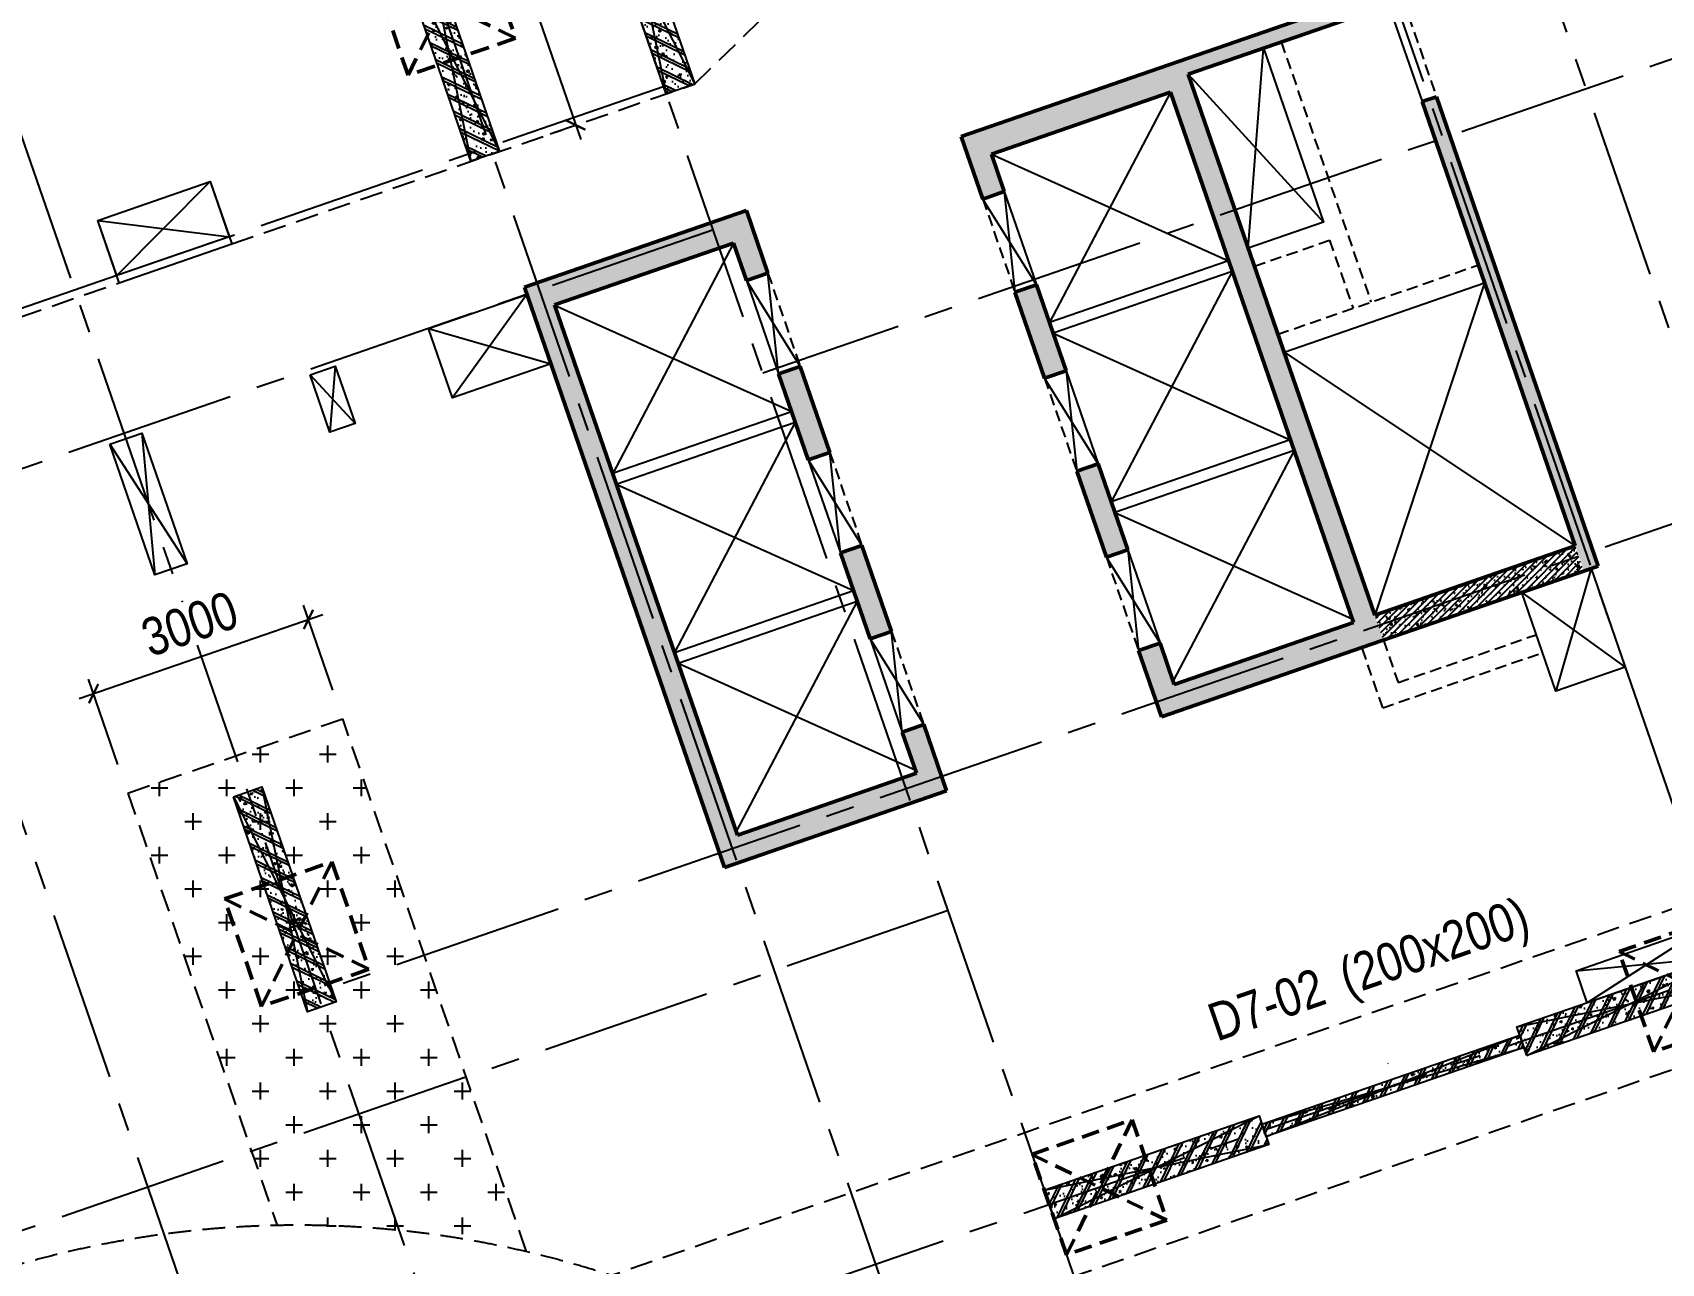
# Model space of a CAD drawing. Header units: millimetres. Extents: x -80883 to 1826631, y -376836 to 309394.
# Drawn here: x 1717096 to 1738598, y -312712 to -296475 of the extents above; entities that cross this region are included whole.
import ezdxf
from ezdxf.enums import TextEntityAlignment as Align

# ---------------------------------------------------------------- set-up
doc = ezdxf.new("R2010")
doc.units = ezdxf.units.MM
doc.header["$LTSCALE"] = 100
doc.header["$PDMODE"] = 32
doc.header["$PDSIZE"] = 2.5
for name, pattern in [('CENTER2', [1.125, 0.75, -0.125, 0.125, -0.125]), ('DASHED', [4.5, 3, -1.5]), ('HIDDEN', [0.375, 0.25, -0.125])]:
    doc.linetypes.add(name, pattern=pattern)
for name, color, linetype in [('ccu11-Khuat', 9, 'DASHED'), ('ccu11-Manh', 8, 'Continuous'), ('ccu11-Thay', 7, 'Continuous'), ('ccu12-Hatch', 250, 'Continuous'), ('ccu12-Manh', 8, 'Continuous'), ('ccu12-Text', 31, 'Continuous'), ('ccu12-Truc', 13, 'CENTER2'), ('KC2-DIM', 251, 'Continuous'), ('ST_MBDV Cot vach 220805$0$AUDIT_I_220805193045-5', 6, 'Continuous')]:
    doc.layers.add(name, color=color, linetype=linetype)
for name, color, linetype, lineweight in [('ccu12-Tencaukien', 9, 'Continuous', 15), ('KT-Net cot vach', 6, 'Continuous', 50), ('xref.asix of  podium$0$xref.asix of  podium$0$ST_MBDV Cot vach 220805$0$KT-Net cot vach', 6, 'Continuous', 50)]:
    doc.layers.add(name, color=color, linetype=linetype, lineweight=lineweight)
doc.styles.add('Arial Narrow', font='ARIALN.TTF')
doc.dimstyles.new('ccu12-200', dxfattribs={"dimscale": 200, "dimtxt": 2.5, "dimasz": 1, "dimexe": 1, "dimexo": 2, "dimgap": 1, "dimtad": 1, "dimdec": 0, "dimrnd": 5, "dimdsep": 46, "dimtxsty": 'Arial Narrow', "dimblk": 'ARCHTICK', "dimcen": -1, "dimdle": 1, "dimclrd": 256, "dimclre": 256, "dimclrt": 3, "dimadec": 0, "dimazin": 2, "dimtfac": 0.1, "dimtdec": 0, "dimtmove": 0, "dimatfit": 1, "dimldrblk": 'ARCHTICK', "dimfxl": 1, "dimtvp": 0.8333333333333334, "dimtolj": 1, "dimtzin": 12, "dimarcsym": 0})
pattern_1 = [(49.99999999999999, (-549.9999999999709, 3049.999999999996), (286.9040730403014, -25.10085399303804), [30, -330]), (355, (-549.9999999999709, 3049.999999999996), (-55.50053344520001, 300.8768534800047), [24, -264]), (100.4514, (-526.0913279999709, 3047.908263999996), (231.4037526856086, 275.7758168243814), [25.496076, -280.4568448]), (46.18420000000001, (-549.9999999999709, 3129.999999999996), (426.8964194502578, -66.20760573160723), [45, -495]), (96.6356, (-514.4253019999708, 3124.482677199996), (373.8650822194813, 389.6471483601767), [38.2441152, -420.6852]), (351.1842, (-549.9999999999709, 3129.999999999996), (373.8647780534509, 389.6474403701299), [36, -396]), (21, (-509.9999999999709, 3109.999999999996), (238.7628208473847, -161.0475562661355), [30, -330]), (326.0000000000001, (-509.9999999999709, 3109.999999999996), (97.32613276863269, 290.0600180187412), [24, -264]), (71.4514, (-490.1031067999709, 3096.579357599996), (336.089051432596, 129.012198683981), [25.496076, -280.4568448]), (37.50000000000001, (-549.9999999999709, 3049.999999999996), (4.863942126916267, 133.1575415325246), [0, -260.8, 0, -268, 0, -265]), (7.499999999999999, (-549.9999999999709, 3049.999999999996), (105.2278149768594, 157.7646847529441), [0, -152.8, 0, -254.8, 0, -101]), (327.5, (-639.1999999999709, 3049.999999999996), (213.5289744689636, -9.021948693751902), [0, -100, 0, -312, 0, -414]), (317.5, (-679.1999999999709, 3049.999999999996), (233.2744677369545, 40.04199293292709), [0, -130, 0, -207.2, 0, -294]), (45, (-549.9999999999709, 3049.999999999996), (-120.2081528017131, 120.2081528017131), []), (45, (-549.9999999999709, 3098.999999999996), (-120.2081528017131, 120.2081528017131), [])]
pattern_2 = [(0, (-1888013.775003967, 300749.4537652719), (0, 207.84609696), [5, -115]), (0, (-1888013.775003967, 300758.1140193119), (0, 207.84609696), [5, -115]), (120, (-1888013.775003967, 300749.4537652719), (-180.0000000448036, -103.9230484799999), [4.999999999999996, -114.9999999999999]), (120, (-1888006.275003967, 300753.7838923119), (-180.0000000448036, -103.9230484799999), [4.999999999999996, -114.9999999999999]), (0, (-1887953.775003967, 300853.3768137519), (0, 207.84609696), [5, -115]), (0, (-1887953.775003967, 300862.0370677919), (0, 207.84609696), [5, -115]), (120, (-1887953.775003967, 300853.3768137519), (-180.0000000448036, -103.9230484799999), [4.999999999999996, -114.9999999999999]), (120, (-1887946.275003967, 300857.7069407919), (-180.0000000448036, -103.9230484799999), [4.999999999999996, -114.9999999999999]), (59.99999999999999, (-1888008.775003967, 300749.4537652719), (-180.0000000448036, 103.92304848), [5, -115]), (59.99999999999999, (-1888016.275003967, 300753.7838923119), (-180.0000000448036, 103.92304848), [5, -115]), (59.99999999999999, (-1887948.775003967, 300645.5307167919), (-180.0000000448036, 103.92304848), [5, -115]), (59.99999999999999, (-1887956.275003967, 300649.8608438319), (-180.0000000448036, 103.92304848), [5, -115]), (45, (-1888013.775003967, 300749.4537652719), (-42.42640687119285, 42.42640687119285), []), (49.99999999999999, (-1888013.775003967, 300749.4537652719), (286.9040730403014, -25.10085399303804), [30, -330]), (355, (-1888013.775003967, 300749.4537652719), (-55.50053344520001, 300.8768534800047), [24, -264]), (100.4514, (-1887989.866331967, 300747.362029272), (231.4037526856086, 275.7758168243814), [25.496076, -280.4568448]), (46.18420000000001, (-1888013.775003967, 300829.4537652719), (426.8964194502578, -66.20760573160723), [45, -495]), (96.6356, (-1887978.200305967, 300823.9364424719), (373.8650822194813, 389.6471483601767), [38.2441152, -420.6852]), (351.1842, (-1888013.775003967, 300829.4537652719), (373.8647780534509, 389.6474403701299), [36, -396]), (21, (-1887973.775003967, 300809.4537652719), (238.7628208473847, -161.0475562661355), [30, -330]), (326.0000000000001, (-1887973.775003967, 300809.4537652719), (97.32613276863269, 290.0600180187412), [24, -264]), (71.4514, (-1887953.878110767, 300796.0331228719), (336.089051432596, 129.012198683981), [25.496076, -280.4568448]), (37.50000000000001, (-1888013.775003967, 300749.4537652719), (4.863942126916267, 133.1575415325246), [0, -260.8, 0, -268, 0, -265]), (7.499999999999999, (-1888013.775003967, 300749.4537652719), (105.2278149768594, 157.7646847529441), [0, -152.8, 0, -254.8, 0, -101]), (327.5, (-1888102.975003967, 300749.4537652719), (213.5289744689636, -9.021948693751902), [0, -100, 0, -312, 0, -414]), (317.5, (-1888142.975003967, 300749.4537652719), (233.2744677369545, 40.04199293292709), [0, -130, 0, -207.2, 0, -294])]

# ---------------------------------------------------------------- blocks, each defined once
blk = doc.blocks.new('Grid-ST-flat-3')
at = {"layer": 'ccu12-Truc', "ltscale": 30}
for p, q in [((354060.2251921427, -35261.67722702224), (370215.9049475128, -82056.07930523856)), ((352169.7243788355, -35914.36909527634), (368325.4041342058, -82708.77117349271)), ((343189.8455156268, -39014.65546948351), (361219.3016763728, -91236.39007851167)), ((340897.6132794917, -39806.04435974167), (359986.9050177329, -95097.55833493307)), ((335415.1609209013, -41698.85077767865), (354504.4526594841, -96990.36475386203)), ((332626.6722212732, -42661.57128335354), (351715.9639600302, -97953.08526004129)), ((373810.3320323362, -49513.02102186111), (349695.2078323849, -57838.72253210987)), ((348389.8671523776, -54057.7060485669), (307655.7401533651, -68121.08717252291)), ((375703.1355340295, -54995.47438727947), (343807.6216429826, -66007.34088114498)), ((349042.5590209738, -55948.20686175592), (308308.4320219613, -70011.58798571193)), ((377595.9390357226, -60477.92775269795), (312746.7367284152, -82866.99351539748)), ((352142.8453968058, -64928.08572440384), (311408.718397793, -78991.46684835991))]:
    blk.add_line(p, q, dxfattribs=at)
blk = doc.blocks.new('*U653')
h = blk.add_hatch()
h.set_pattern_fill('VATLIEU04', color=250, scale=40, style=0, pattern_type=2)
h.set_pattern_definition(pattern_1)
h.paths.add_polyline_path([(-475, -474.9999999999998), (-75, -475.0000000000038), (-74.9999999999709, 2524.999999999996), (-474.9999999999709, 2525)])
at = {"color": 6, "ltscale": 0.25}
blk.add_lwpolyline([(-475, -474.9999999999998), (-75, -475.0000000000038), (-74.9999999999709, 2524.999999999996), (-474.9999999999709, 2525)], close=True, dxfattribs=at)
at = {"layer": 'Defpoints', "linetype": 'ByBlock', "ltscale": 30}
for p, q in [((-75, -475.0000000000038), (-474.9999999999709, 2525)), ((-475, -474.9999999999998), (-74.9999999999709, 2524.999999999996))]:
    blk.add_line(p, q, dxfattribs=at)
blk = doc.blocks.new('*U651')
h = blk.add_hatch()
h.set_pattern_fill('VATLIEU04', color=250, scale=40, style=0, pattern_type=2)
h.set_pattern_definition(pattern_1)
h.paths.add_polyline_path([(-475, -474.9999999999998), (-75, -475.0000000000038), (-74.9999999999709, 2524.999999999996), (-474.9999999999709, 2525)])
at = {"color": 6, "ltscale": 0.25}
blk.add_lwpolyline([(-475, -474.9999999999998), (-75, -475.0000000000038), (-74.9999999999709, 2524.999999999996), (-474.9999999999709, 2525)], close=True, dxfattribs=at)
at = {"layer": 'Defpoints', "linetype": 'ByBlock', "ltscale": 30}
for p, q in [((-75, -475.0000000000038), (-474.9999999999709, 2525)), ((-475, -474.9999999999998), (-74.9999999999709, 2524.999999999996))]:
    blk.add_line(p, q, dxfattribs=at)
blk = doc.blocks.new('MBCOTVACH-T7-PN')
at = {"layer": 'ST_MBDV Cot vach 220805$0$AUDIT_I_220805193045-5', "linetype": 'ByBlock'}
for name, p, xscale, rotation in [('*U651', (39079.07592055341, 6007.390901150182, 5.46011756935421e-05), -1.000000000000001, 199.0471379540016), ('*U651', (36503.26856148103, 5118.098230069736, 5.46011756935421e-05), -1.000000000000001, 199.0471379540016), ('*U651', (34346.16599227581, -6100.052617332723, 5.46011756935421e-05), -1.000000000000001, 199.0471379540016), ('*U653', (51110.36908872193, -8616.920592906536, 5.46011756935421e-05), -0.9999999999999993, 289.0471379532163), ('*U653', (44871.55815047584, -10770.34587389289, 5.458523023382776e-05), -0.9999999999999993, 289.0471379532163)]:
    blk.add_blockref(name, p, dxfattribs=dict(at, xscale=xscale, rotation=rotation))
blk = doc.blocks.new('MBKC-T7-PN-1')
at = {"layer": 'ccu12-Hatch', "ltscale": 0.5}
h = blk.add_hatch(dxfattribs=at)
h.set_pattern_fill('CROSS', color=256, scale=70)
h.set_pattern_definition([(0, (-1888013.775003967, 300749.4537652719), (444.5, 444.5), [222.25, -666.75]), (90, (-1887902.650003967, 300638.3287652719), (-444.5, 444.5), [222.25, -666.75])])
edge = h.paths.add_edge_path()
edge.add_arc((34587.70362861292, -24778.05624606332), 13317.40542126407, 76.86926441898787, 91.15173007579452)
edge.add_line((34320.02207220322, -11463.34131337807), (32350.15922462242, -5757.697507421952))
edge.add_line((32350.15922462242, -5757.697507421952), (35185.91044457071, -4778.65970500384))
edge.add_line((35185.91044457071, -4778.65970500384), (37613.06858014665, -11808.84447108081))
at = {"ltscale": 0.5}
for points in [[(32237.17588771903, 973.7856508218683), (31953.31654429738, 1795.975026061642), (33437.35967553849, 2308.338165375288), (33721.21902664029, 1486.148767584004)], [(32237.17588771903, 973.7856508218683), (33721.21902664029, 1486.148767584178)]]:
    blk.add_lwpolyline(points, dxfattribs=at)
at = {"layer": 'ccu11-Khuat', "color": 4}
for p, q in [((39831.88292143005, 3595.84404294932), (47482.14119310165, 11031.17652100703)), ((33721.21902664029, 1486.148767584004), (39831.88292143005, 3595.84404294932)), ((27945.74414088624, -507.8231296194135), (32237.17588771903, 973.7856508218683))]:
    blk.add_line(p, q, dxfattribs=at)
blk.add_lwpolyline([(30527.17145928252, 11150.44202349009, -0.1164026544472708), (42215.61395215522, 12547.44571759022), (57514.7583918001, 8142.717442845576, -0.2898340222704461), (59781.24234305019, 5504.474508359039), (65040.64507086249, -9695.838139533473, 0.318129474110062), (69737.47683290625, -13060.82807858579), (99387.89449669607, -13228.73627227789, -0.3212966014412635), (101186.6830488087, -14511.94101429998), (104693.9803345965, -30014.45896311477, -0.4471304200295536), (101657.3594358759, -35140.82044499385), (55507.4960183457, -34878.98365818546, -0.3348714633886373), (51047.0784947027, -31944.95644066192), (46521.67178593623, -18867.58323840145, 0.3750066578218661), (30345.9177188091, -12154.24780923664), (10967.23993793619, -18860.2121425214, -0.3701853513696995), (7326.517503543291, -17414.98043870053), (-170.8983858283609, -3079.482212132774, -0.4584213245857258), (1505.90516003361, 1145.715222226805)], format="xyb", close=True, dxfattribs=at)
for points in [[(32350.15922462288, -5757.697507421835), (35185.91044457071, -4778.65970500384)], [(37613.06858014688, -11808.84447108093), (35185.91044457071, -4778.659705003782)], [(32350.15922462242, -5757.697507421835), (34320.02207220322, -11463.34131337813)], [(53733.18122150749, -6944.505838311219), (38734.81579345115, -12122.83013798587)], [(41382.61610411759, -13324.56544174766), (54385.75973383011, -8834.678319763858)]]:
    blk.add_lwpolyline(points, dxfattribs=at)
blk = doc.blocks.new('LOIT7')
at = {"layer": 'ccu12-Hatch', "ltscale": 0.5}
h = blk.add_hatch(dxfattribs=at)
h.set_pattern_fill('BETONG', color=256, scale=40, pattern_type=2)
h.set_pattern_definition(pattern_2)
h.paths.add_polyline_path([(45550.82427813089, -2549.2432576383), (45267.24915613397, -2647.147037875606), (44875.63403518661, -1512.846549890004), (45159.20915718167, -1414.942769652931)], flags=17)
h.paths.add_polyline_path([(44734.95944282017, -186.1172410016879), (44451.38432082511, -284.0210212389939), (44059.76919987588, 850.2794667466078), (44343.34432187281, 948.1832469836809)], flags=17)
h.paths.add_polyline_path([(42855.74765053182, -4855.010368898511), (42572.17252853489, -4952.914149135584), (42759.82144065551, -5496.433132962091), (40396.69542402006, -6312.297968271887), (37981.73551150202, 682.555040972773), (40344.86152813933, 1498.419876282569), (40516.1931435538, 1002.163412788883), (40799.76826555072, 1100.067193025956), (40514.21557319327, 1927.161298848689), (37583.93931256398, 915.4889030647464), (40227.34137896611, -6741.039390838239), (43157.61763959541, -5729.366995054064)])
h.paths.add_polyline_path([(42431.49793617032, -3626.184840247501), (42147.92281417339, -3724.088620484574), (41756.30769322603, -2589.788132498972), (42039.88281522109, -2491.884352261899)], flags=17)
h.paths.add_polyline_path([(41615.63310086145, -1263.058823610656), (41332.05797886453, -1360.962603847962), (40940.4428579153, -226.6621158623602), (41224.01797991223, -128.7583356250543)], flags=17)
h.paths.add_polyline_path([(48924.51865525404, -3741.186962859356), (45994.24239462405, -4752.85935864388), (45691.49887049547, -3875.972566526849), (45975.0739924924, -3778.068786289543), (46163.59643967613, -4324.117936077528), (48526.72245631344, -3508.253100767964), (46111.76254379726, 3486.599908476695), (43748.63652715995, 2670.735073167132), (43919.0946075113, 2177.008775634924), (43635.51948551438, 2079.104995397851), (43350.84032822005, 2903.668935258873), (49116.867808813, 4894.379133414477), (49182.13699563942, 4705.32905208366), (46346.38577567576, 3726.291249711998)])
h.paths.add_polyline_path([(51571.21979388641, -2827.41834731272), (51760.26987521769, -2762.149160487868), (49622.7040067052, 3429.241003099829), (49433.65392537578, 3363.971816275036)])
h = blk.add_hatch(dxfattribs=at)
h.set_pattern_fill('BETONG', color=256, scale=40, pattern_type=2)
h.set_pattern_definition(pattern_2)
h.paths.add_polyline_path([(51571.21979388641, -2827.418347312487), (51456.99871694343, -2496.580704984022), (48810.29757831083, -3410.349320530484), (48924.51865525404, -3741.186962859414)])
at = {"ltscale": 0.5}
for points in [[(47338.89869169029, 4068.954476753715), (48131.91931109945, 1771.995990066498), (47139.40639508492, 1429.33276302478)], [(46878.6754889877, 1265.261452838255), (44515.54947235039, 449.3966175308451)], [(46927.62737910612, 1123.473891840084), (44564.50136246951, 307.6090565305785)], [(47612.5660321794, 58.84123054385418), (50259.30912839319, 972.4882855381584)], [(38748.64845669386, -1538.783414665668), (41111.77447333024, -722.918579354824)], [(38797.60034681228, -1680.570975663897), (41160.72636344936, -864.7061403541593)], [(47694.5403242968, -1097.86456379859), (45331.41430765949, -1913.729399106058)], [(47743.49221441546, -1239.652124796819), (45380.36619777861, -2055.516960106383)], [(39564.51329200342, -3901.909431302338), (41927.63930864003, -3086.044595991494)], [(39613.46518212208, -4043.696992300509), (41976.59119875892, -3227.832156990771)]]:
    blk.add_lwpolyline(points, dxfattribs=at)
at = {"layer": 'ccu11-Khuat', "ltscale": 0.5}
blk.add_line((47575.21129335393, 4150.540960284707), (48759.82455109782, 719.3471057733987), dxfattribs=at)
at = {"layer": 'ccu11-Khuat', "color": 6, "ltscale": 0.5, "extrusion": (-3.35282951705558e-09, 1.998521292752062e-08, 0.9999999999999999)}
for p, q in [((48915.07411792106, -4633.101084687049), (48640.94353325642, -3839.090743097011)), ((48924.51865525404, -3741.186962859414), (49117.06275638728, -4298.884702786105)), ((49117.06275638728, -4298.884702786105), (50941.39094659477, -3669.038808840385)), ((48915.07411792106, -4633.101084687049), (51022.97744127992, -3905.351406653237))]:
    blk.add_line(p, q, dxfattribs=at)
at = {"layer": 'ccu11-Khuat', "color": 6, "ltscale": 0.5}
for points in [[(49182.13699563779, 4705.32905208302), (49622.7040067052, 3429.241003099829)], [(43635.51948551554, 2079.104995394358), (44059.76919987681, 850.2794667433482)], [(40799.76826555072, 1100.067193025956), (41224.01797991223, -128.7583356250543)], [(44451.38432082557, -284.021021238761), (44875.63403518684, -1512.846549889771)], [(41615.63310086331, -1263.058823609666), (42039.88281522482, -2491.884352260677)], [(45267.2491561342, -2647.147037875839), (45691.49887049431, -3875.972566527314)], [(42431.49793617032, -3626.184840247501), (42855.74765053182, -4855.010368898511)]]:
    blk.add_lwpolyline(points, dxfattribs=at)
at = {"layer": 'ccu11-Khuat', "ltscale": 0.5}
for points in [[(47220.99287861562, 1193.020161361084), (48213.49494131166, 1535.679641314899), (48523.45610908023, 637.753493136086)], [(47530.99040205288, 295.1575790462084), (50177.73349826667, 1208.804634040513)]]:
    blk.add_lwpolyline(points, dxfattribs=at)
at = {"layer": 'ccu11-Thay', "color": 6, "ltscale": 0.5}
for points in [[(48993.08691430814, 4640.059865258751), (49433.65392537578, 3363.971816275036)], [(43919.09460751223, 2177.00877563213), (44343.34432187374, 948.1832469808869)], [(40516.1931435538, 1002.163412788883), (40940.4428579153, -226.6621158623602)], [(44734.95944282203, -186.1172410009895), (45159.20915718377, -1414.942769652233)], [(41332.05797886639, -1360.96260384674), (41756.30769322789, -2589.788132497983)], [(45550.82427813089, -2549.243257638416), (45975.07399249123, -3778.068786290009)], [(42147.92281417339, -3724.088620484574), (42572.17252853489, -4952.914149135817)]]:
    blk.add_lwpolyline(points, dxfattribs=at)
at = {"layer": 'ccu12-Manh', "ltscale": 0.5}
for points in [[(50259.30897807376, 972.4882336484152), (48810.29757831083, -3410.349320530484)], [(47612.76617612992, 58.91031958063832), (51456.99871694343, -2496.580704984022)]]:
    blk.add_lwpolyline(points, dxfattribs=at)
at = {"layer": 'KC2-DIM', "color": 252, "ltscale": 0.5}
for points in [[(47139.40639508446, 1429.332763024664), (47338.89869169029, 4068.954476753715)], [(46346.38577567576, 3726.291249711998), (48131.91931109945, 1771.995990066498)], [(46111.76254379726, 3486.599908476695), (44515.54947235039, 449.3966175308451)], [(43748.63652715995, 2670.735073167132), (46878.67548898817, 1265.261452838429)], [(40345.73506320105, 1495.889710326621), (38749.52199175418, -1541.313580619229)], [(46927.62737910612, 1123.473891840084), (45331.41430765926, -1913.729399105767)], [(37982.60904656374, 680.0248750170576), (41112.64800839196, -725.4487453116453)], [(44564.50136246881, 307.6090565305203), (47694.54032429704, -1097.864563798183)], [(41160.72636344936, -864.7061403541593), (39564.51329200249, -3901.90943130001)], [(47743.49221441615, -1239.652124796528), (46147.27914296929, -4276.855415742379)], [(38797.60034681205, -1680.570975663722), (41927.63930864027, -3086.044595992425)], [(45380.36619777884, -2055.516960106092), (48510.40515960706, -3460.990580434795)], [(41976.59119875892, -3227.832156990771), (40380.37812731205, -6265.035447936621)], [(39613.46518212161, -4043.696992300334), (42743.50414394983, -5449.170612629037)]]:
    blk.add_lwpolyline(points, dxfattribs=at)
at = {"layer": 'KC2-DIM', "ltscale": 0.5}
for points in [[(43919.094607512, 2177.008775632479), (44059.76919987658, 850.2794667436974)], [(44343.3443218735, 948.1832469813526), (43635.51948551531, 2079.104995394708)], [(40940.4428579153, -226.6621158623602), (40799.76826555096, 1100.067193025956)], [(40516.1931435538, 1002.163412788883), (41224.01797991246, -128.7583356250543)], [(44734.95944282203, -186.1172410005238), (44875.63403518661, -1512.846549889422)], [(45159.20915718353, -1414.942769651767), (44451.38432082511, -284.0210212384118)], [(41756.30769322463, -2589.788132498972), (41615.63310086029, -1263.058823610656)], [(41332.05797886313, -1360.962603847729), (42039.88281522179, -2491.884352261666)], [(45550.82427813066, -2549.243257637951), (45691.49887049408, -3875.972566526965)], [(45975.073992491, -3778.068786289659), (45267.24915613397, -2647.147037875489)], [(42572.1725285307, -4952.914149136806), (42431.49793616612, -3626.18484024849)], [(42147.9228141692, -3724.088620485563), (42855.74765052763, -4855.0103688995)]]:
    blk.add_lwpolyline(points, dxfattribs=at)
at = {"layer": 'xref.asix of  podium$0$xref.asix of  podium$0$ST_MBDV Cot vach 220805$0$KT-Net cot vach', "extrusion": (-3.35282951705558e-09, 1.998521292752062e-08, 0.9999999999999999)}
for p, q in [((49116.867808813, 4894.379133414477), (43350.84032822005, 2903.668935258873)), ((49182.13699563942, 4705.32905208366), (46346.38577567576, 3726.291249711998)), ((46346.38577567576, 3726.291249711998), (48810.29757831083, -3410.349320530484)), ((46111.76254379726, 3486.599908476695), (43748.63652715995, 2670.735073167132)), ((48526.72245631344, -3508.253100767964), (46111.76254379726, 3486.599908476695)), ((51456.99871694343, -2496.580704984022), (49433.65392537578, 3363.971816275036)), ((51760.269875217, -2762.14916048781), (49622.7040067052, 3429.241003099829)), ((40514.21557319327, 1927.161298848689), (37583.93931256398, 915.4889030647464)), ((40799.76826555072, 1100.067193025956), (40514.21557319327, 1927.161298848689)), ((40344.86152813933, 1498.419876282569), (37981.73551150202, 682.555040972773)), ((40516.1931435538, 1002.163412788883), (40344.86152813933, 1498.419876282569)), ((37583.93931256398, 915.4889030647464), (40227.34137896611, -6741.039390838239)), ((37981.73551150202, 682.555040972773), (40396.69542402006, -6312.297968271887)), ((46163.59643967613, -4324.117936077528), (48526.72245631344, -3508.253100767964)), ((45975.0739924924, -3778.068786289543), (46163.59643967613, -4324.117936077528)), ((45994.24239462405, -4752.85935864388), (48640.94353325642, -3839.090743097011)), ((45691.49887049547, -3875.972566526849), (45994.24239462405, -4752.85935864388)), ((43157.61763959541, -5729.366995054064), (42855.74765053182, -4855.010368898511)), ((42759.82144065551, -5496.433132962091), (42572.17252853489, -4952.914149135584)), ((40396.69542402006, -6312.297968271887), (42759.82144065551, -5496.433132962091)), ((40227.34137896611, -6741.039390838239), (43157.61763959541, -5729.366995054064))]:
    blk.add_line(p, q, dxfattribs=at)
at = {"layer": 'xref.asix of  podium$0$xref.asix of  podium$0$ST_MBDV Cot vach 220805$0$KT-Net cot vach', "color": 6}
for p, q in [((49433.65392537578, 3363.971816275036), (49622.7040067052, 3429.241003099829)), ((43919.0946075113, 2177.008775634924), (43635.51948551438, 2079.104995397851)), ((40799.76826555072, 1100.067193025956), (40516.1931435538, 1002.163412788883)), ((44343.34432187281, 948.1832469836809), (44059.76919987588, 850.2794667466078)), ((41224.01797991223, -128.7583356250543), (40940.4428579153, -226.6621158623602)), ((44734.95944282017, -186.1172410016879), (44451.38432082511, -284.0210212389939)), ((41615.63310086145, -1263.058823610656), (41332.05797886453, -1360.962603847962)), ((45159.20915718167, -1414.942769652931), (44875.63403518661, -1512.846549890004)), ((42039.88281522109, -2491.884352261899), (41756.30769322603, -2589.788132498972)), ((45550.82427813089, -2549.2432576383), (45267.24915613397, -2647.147037875606)), ((42431.49793617032, -3626.184840247501), (42147.92281417339, -3724.088620484574)), ((42855.74765053182, -4855.010368898511), (42572.17252853489, -4952.914149135584))]:
    blk.add_line(p, q, dxfattribs=at)
at = {"layer": 'xref.asix of  podium$0$xref.asix of  podium$0$ST_MBDV Cot vach 220805$0$KT-Net cot vach', "color": 6, "extrusion": (-3.35282951705558e-09, 1.998521292752062e-08, 0.9999999999999999)}
for p, q in [((43350.84032822005, 2903.668935258873), (43635.51948551438, 2079.104995397851)), ((43748.63652715995, 2670.735073167132), (43919.0946075113, 2177.008775634924)), ((44343.34432187281, 948.1832469836809), (44734.95944282017, -186.1172410016879)), ((44059.76919987588, 850.2794667466078), (44451.38432082511, -284.0210212389939)), ((41615.63310086145, -1263.058823610656), (41224.01797991223, -128.7583356250543)), ((41332.05797886453, -1360.962603847962), (40940.4428579153, -226.6621158623602)), ((45159.20915718167, -1414.942769652931), (45550.82427813089, -2549.2432576383)), ((44875.63403518661, -1512.846549890004), (45267.24915613397, -2647.147037875606)), ((42431.49793617032, -3626.184840247501), (42039.88281522109, -2491.884352261899)), ((42147.92281417339, -3724.088620484574), (41756.30769322603, -2589.788132498972))]:
    blk.add_line(p, q, dxfattribs=at)
at = {"layer": 'xref.asix of  podium$0$xref.asix of  podium$0$ST_MBDV Cot vach 220805$0$KT-Net cot vach'}
blk.add_line((45975.0739924924, -3778.068786289543), (45691.49887049547, -3875.972566526849), dxfattribs=at)
for points in [[(48810.29757831083, -3410.349320530484), (51456.99871694343, -2496.580704984022)], [(48640.94353325642, -3839.090743097011), (51760.26987521746, -2762.149160487694)]]:
    blk.add_lwpolyline(points, dxfattribs=at)
blk = doc.blocks.new('LM-T8-MAI-PN')
at = {"layer": 'ccu11-Manh', "color": 252, "ltscale": 0.5}
for p, q in [((33437.35968361516, 2308.338141982036), (32204.60291366628, 1068.132212971919)), ((31953.31654480984, 1795.975026238593), (33688.64606570732, 1580.495327571291)), ((37616.62997586885, 820.7823319337331), (36633.46663323627, -544.8348166893702)), ((36316.91127202008, 372.0575132604572), (37933.18514218414, -96.10943352273898)), ((35087.29869510583, -126.5183791391319), (35017.53780128225, -996.9397839172743)), ((34756.46105277771, -240.7394560858374), (35348.3754433135, -882.7187070734217)), ((32535.12260063551, -1007.652400103048), (32705.34124743403, -2879.590062596311)), ((32109.7599176392, -1154.508070459007), (33130.70393042709, -2732.734392236278)), ((51665.80150976265, -2794.964443213772), (51197.63430472277, -4411.239265732816)), ((50748.90859294776, -3111.52000380971), (52114.5271495285, -4094.683695384883)), ((53215.04649903462, -7496.798123434361), (51612.99858885864, -8522.933006345178)), ((51466.33326530037, -8100.538155373884), (53360.96641597315, -7919.450384865399))]:
    blk.add_line(p, q, dxfattribs=at)
at = {"layer": 'ccu11-Thay', "color": 1}
for points in [[(31953.31654429738, 1795.975026061642), (33437.35968361516, 2308.338141982036), (33688.64606570732, 1580.495327571291), (32204.60291366628, 1068.132212971919), (31953.31654480984, 1795.975026238593)], [(36316.91127202008, 372.0575132604572), (37616.62997586885, 820.7823319337331), (37933.18514218414, -96.10943352273898), (36633.46663323627, -544.8348166893702), (36317.94524050434, 372.4144884422421)], [(34756.46105277771, -240.7394560858374), (35087.29869510583, -126.5183791391319), (35348.3754433135, -882.7187070734217), (35017.53780128225, -996.9397839172743), (34756.46105277771, -240.7394560858374)], [(32109.7599176392, -1154.508070459007), (32535.12260063551, -1007.652400103048), (33130.70393042709, -2732.734392236278), (32705.34124743403, -2879.590062596311), (32109.75991765992, -1154.50807045179)], [(50748.90859294776, -3111.52000380971), (51665.80150976265, -2794.964443213772), (52114.5271495285, -4094.683695384883), (51197.63430472277, -4411.239265732816), (50748.90859294776, -3111.52000380971)], [(51466.33326530037, -8100.538155373884), (53215.04649903462, -7496.798123434361), (53360.96641597315, -7919.450384865399), (51612.99858885864, -8522.933006345178), (51467.07869056589, -8100.280798670196)]]:
    blk.add_lwpolyline(points, dxfattribs=at)
blk = doc.blocks.new('*U1010')
at = {"color": 6, "linetype": 'HIDDEN', "ltscale": 10}
for p, q in [((1025, -1025), (-475, 475)), ((1025, 475), (-475, -1025))]:
    blk.add_line(p, q, dxfattribs=at)
blk.add_lwpolyline([(-475, 475), (1025, 475), (1025, -1025), (-475, -1025)], close=True, dxfattribs=at)
blk = doc.blocks.new('MBDV-COTVACH-T7-PN')
at = {"layer": 'KT-Net cot vach', "rotation": 19.04713795399666}
for p in [(36164.08893354633, 4835.222883307375, 0.003742682589996882), (34229.5406683262, -7447.579368080595)]:
    blk.add_blockref('*U1010', p, dxfattribs=at)
at = {"layer": 'KT-Net cot vach', "xscale": 0.9333333333333333, "yscale": 0.9333333333333333, "zscale": 0.9333333333333333, "rotation": 19.04713795399666}
for p in [(52598.88219128619, -8122.611666722863), (44847.82854863512, -10798.64793251717)]:
    blk.add_blockref('*U1010', p, dxfattribs=at)
blk = doc.blocks.new('*U696')
at = {"layer": 'ccu12-Tencaukien', "color": 8, "ltscale": 10000}
blk.add_line((360.6565736538532, -155.3215232637356), (354.4065714950475, -155.3215232637356), dxfattribs=at)
at = {"layer": 'ccu12-Text', "color": 2, "style": 'Arial Narrow', "width": 0.8}
blk.add_attdef('SH', text='', height=300, dxfattribs=at).set_placement((275.6048113084853, 5.864471777974813), align=Align.BOTTOM_RIGHT)
at = {"layer": 'ccu12-Text', "color": 31, "style": 'Arial Narrow', "width": 0.8}
for tag, p in [('(', (507.5315725744504, -75.41116959831947)), ('KT', (632.605666770517, -75.41116959831947)), (')', (962.8971199221714, -75.41116959831947))]:
    blk.add_attdef(tag, text='', height=250, dxfattribs=at).set_placement(p, align=Align.BOTTOM_LEFT)
blk = doc.blocks.new('_ARCHTICK')
at = {"color": 0, "linetype": 'ByBlock', "const_width": 0.15}
blk.add_lwpolyline([(-0.5, -0.5), (0.5, 0.5)], dxfattribs=at)
blk = doc.blocks.new('*D1055')
at = {"layer": 'Defpoints', "color": 0, "ltscale": 0.5, "transparency": 16777216}
for p in [(1720737.168423257, -304216.280986111), (1721190.076133708, -305528.1134702757), (1718354.32491376, -306507.1512726938)]:
    blk.add_point(p, dxfattribs=at)
at = {"layer": 'KC2-DIM', "lineweight": -2, "ltscale": 0.5, "transparency": 16777216}
for p, q in [((1721059.537760053, -305150.0133076159), (1720671.899236429, -304027.2309047811)), ((1717712.367121978, -305260.587975357), (1720926.218504586, -304151.0117992831)), ((1718223.786540104, -306129.0511100341), (1717836.14801648, -305006.2687071992))]:
    blk.add_line(p, q, dxfattribs=at)
at = {"layer": 'KC2-DIM', "lineweight": -2, "ltscale": 0.5, "transparency": 16777216, "xscale": 200, "yscale": 200, "zscale": 200}
for p, rotation in [((1720737.168423257, -304216.280986111), 19.047137954011), ((1717901.417203308, -305195.3187885291), 199.047137954011)]:
    blk.add_blockref('_ARCHTICK', p, dxfattribs=dict(at, rotation=rotation))
at = {"layer": 'KC2-DIM', "color": 3, "ltscale": 0.5, "transparency": 16777216, "insert": (1719170.711917142, -304275.440143856), "char_height": 500, "attachment_point": 5, "rotation": 19.047137954011003, "style": 'Arial Narrow', "bg_fill": 3, "box_fill_scale": 1.1, "bg_fill_color": 256, "bg_fill_true_color": 13158600, "bg_fill_transparency": 0}
blk.add_mtext('\\A1;3000', dxfattribs=at)
blk = doc.blocks.new('*D1056')
at = {"layer": 'Defpoints', "color": 0, "ltscale": 0.5, "transparency": 16777216}
for p in [(1722837.569998283, -293428.1855685656), (1724266.93541089, -297695.3431183776), (1724306.126701903, -297681.8123984904)]:
    blk.add_point(p, dxfattribs=at)
at = {"layer": 'KC2-DIM', "lineweight": -2, "ltscale": 0.5, "transparency": 16777216}
for p, q in [((1722733.109520443, -293252.6662071228), (1724332.204597718, -297884.3931997076)), ((1722459.469835623, -293558.7239422207), (1722609.32862594, -293506.9854752804)), ((1723928.026539243, -297812.3507721454), (1724077.88532956, -297760.6123052051))]:
    blk.add_line(p, q, dxfattribs=at)
at = {"layer": 'KC2-DIM', "lineweight": -2, "ltscale": 0.5, "transparency": 16777216, "xscale": 200, "yscale": 200, "zscale": 200}
for p, rotation in [((1722798.378707271, -293441.7162884529), 109.04713795391), ((1724266.93541089, -297695.3431183776), 289.04713795391)]:
    blk.add_blockref('_ARCHTICK', p, dxfattribs=dict(at, rotation=rotation))
at = {"layer": 'KC2-DIM', "color": 3, "ltscale": 0.5, "transparency": 16777216, "insert": (1723963.016802544, -295419.9488072757), "char_height": 500, "attachment_point": 5, "rotation": 289.04713795390995, "style": 'Arial Narrow', "bg_fill": 3, "box_fill_scale": 1.1, "bg_fill_color": 256, "bg_fill_true_color": 13158600, "bg_fill_transparency": 0}
blk.add_mtext('\\A1;4500', dxfattribs=at)
blk = doc.blocks.new('*U1273')
h = blk.add_hatch()
h.set_pattern_fill('VATLIEU04', color=250, scale=40, style=0, pattern_type=2)
h.set_pattern_definition([(49.99999999999999, (-779.9999999999651, 3650.000150431853), (286.9040730403014, -25.10085399303804), [30, -330]), (355, (-779.9999999999651, 3650.000150431853), (-55.50053344520001, 300.8768534800047), [24, -264]), (100.4514, (-756.0913279999651, 3647.908414431853), (231.4037526856086, 275.7758168243814), [25.496076, -280.4568448]), (46.18420000000001, (-779.9999999999651, 3730.000150431853), (426.8964194502578, -66.20760573160723), [45, -495]), (96.6356, (-744.425301999965, 3724.482827631853), (373.8650822194813, 389.6471483601767), [38.2441152, -420.6852]), (351.1842, (-779.9999999999651, 3730.000150431853), (373.8647780534509, 389.6474403701299), [36, -396]), (21, (-739.9999999999651, 3710.000150431853), (238.7628208473847, -161.0475562661355), [30, -330]), (326.0000000000001, (-739.9999999999651, 3710.000150431853), (97.32613276863269, 290.0600180187412), [24, -264]), (71.4514, (-720.1031067999651, 3696.579508031853), (336.089051432596, 129.012198683981), [25.496076, -280.4568448]), (37.50000000000001, (-779.9999999999651, 3650.000150431853), (4.863942126916267, 133.1575415325246), [0, -260.8, 0, -268, 0, -265]), (7.499999999999999, (-779.9999999999651, 3650.000150431853), (105.2278149768594, 157.7646847529441), [0, -152.8, 0, -254.8, 0, -101]), (327.5, (-869.1999999999651, 3650.000150431853), (213.5289744689636, -9.021948693751902), [0, -100, 0, -312, 0, -414]), (317.5, (-909.1999999999651, 3650.000150431853), (233.2744677369545, 40.04199293292709), [0, -130, 0, -207.2, 0, -294]), (45, (-779.9999999999651, 3650.000150431853), (-120.2081528017131, 120.2081528017131), []), (45, (-779.9999999999651, 3699.000150431853), (-120.2081528017131, 120.2081528017131), [])])
h.paths.add_polyline_path([(-475, -474.9999999999998), (-305, -475.0000000000015), (-304.9999999999651, 3125.000150431853), (-474.9999999999651, 3125.000150431855)])
at = {"color": 6, "ltscale": 0.25}
blk.add_lwpolyline([(-475, -474.9999999999998), (-305, -475.0000000000015), (-304.9999999999651, 3125.000150431853), (-474.9999999999651, 3125.000150431855)], close=True, dxfattribs=at)
at = {"layer": 'Defpoints', "linetype": 'ByBlock', "ltscale": 30}
for p, q in [((-305, -475.0000000000015), (-474.9999999999651, 3125.000150431855)), ((-475, -474.9999999999998), (-304.9999999999651, 3125.000150431853))]:
    blk.add_line(p, q, dxfattribs=at)

msp = doc.modelspace()

# ---------------------------------------------------------------- block references
for name, p in [('Grid-ST-flat-3', (1377041.582853926, -243129.7985158589)), ('MBKC-T7-PN-1', (1686004.165689138, -300749.4537652719)), ('LOIT7', (1686004.165689138, -300749.4537652719))]:
    msp.add_blockref(name, p)
at = {"layer": 'ccu11-Thay'}
msp.add_blockref('MBDV-COTVACH-T7-PN', (1686004.165689138, -300749.4537652719), dxfattribs=at)
at = {"layer": 'ccu12-Tencaukien', "extrusion": (4.388134669035146e-07, -9.799241008827418e-07, 0.9999999999994236)}
ref = msp.add_blockref('*U696', (1734481.750028961, -309584.316894448, 2.784532636264041), dxfattribs=dict(at, xscale=1.815893337873054, yscale=1.815893337873054, zscale=1.815893337873054, rotation=339.536933714468))
ref.add_attrib('KT', '(200x200)', dxfattribs={"color": 31, "extrusion": (4.388134669035146e-07, -9.799241008827418e-07, 0.9999999999994236), "height": 499.9999999999999, "rotation": 19.08810696690732, "style": 'Arial Narrow'}).set_placement((1734507.628841219, -309327.3264521866, 1.064085386388899), align=Align.BOTTOM_LEFT)
ref.add_attrib('SH', 'D7-02', dxfattribs={"color": 2, "extrusion": (4.388134669035146e-07, -9.799241008827418e-07, 0.9999999999994236), "height": 499.9999999999999, "rotation": 19.08810696690732, "style": 'Arial Narrow'}).set_placement((1734252.699309341, -309419.024227052, 1.064296468559712), align=Align.BOTTOM_RIGHT)
at = {"layer": 'Defpoints', "color": 1}
msp.add_blockref('LM-T8-MAI-PN', (1686004.165689138, -300749.4537652719), dxfattribs=at)
at = {"layer": 'KC2-DIM'}
msp.add_blockref('MBCOTVACH-T7-PN', (1686004.165689138, -300749.4537652719), dxfattribs=at)
at = {"layer": 'ST_MBDV Cot vach 220805$0$AUDIT_I_220805193045-5', "linetype": 'ByBlock', "xscale": -1, "rotation": 289.0471379532163}
msp.add_blockref('*U1273', (1733674.1657611, -310432.6966646268, 5.458523023382776e-05), dxfattribs=at)

# ---------------------------------------------------------------- next in the draw order: dimensions: what is measured, and where the dimension line sits
at = {"layer": 'KC2-DIM', "ltscale": 0.5}
for p1, p2, distance, picture, middle in [((1722837.569998283, -293428.1855685656), (1724306.126701903, -297681.8123984901), -41.46127918845426, '*D1056', (1723963.016802544, -295419.9488072757)), ((1718354.32491376, -306507.1512726938), (1721190.076133708, -305528.1134702757), 1387.8147789584852, '*D1055', (1719170.711917142, -304275.440143856))]:
    dim = msp.add_aligned_dim(p1=p1, p2=p2, distance=distance, dimstyle='ccu12-200', override={"dimfxl": 150, "dimtfill": 1}, dxfattribs=at)
    dim.commit()
    dim.dimension.update_dxf_attribs({"geometry": picture, "text_midpoint": middle})

doc.saveas('drawing.dxf')
